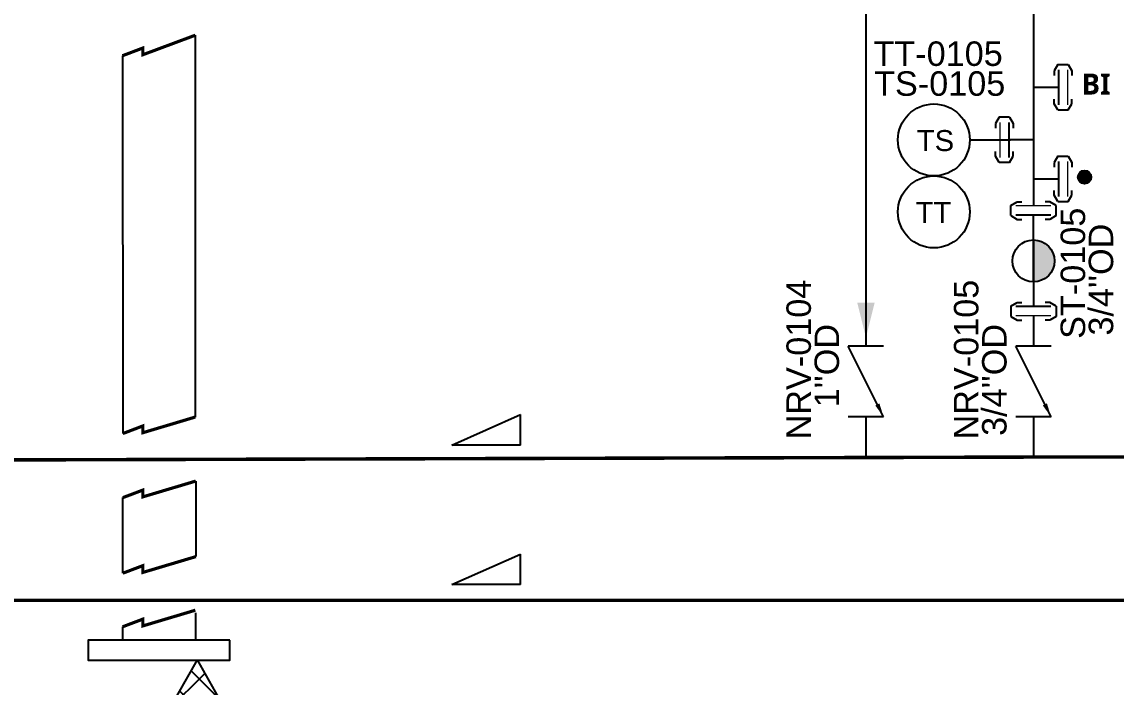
# Model space of a CAD drawing. Header units: millimetres. Extents: x -6754 to 5895, y -4820 to 1016.
# Drawn here: x -3383 to -3226.6, y -2008.7 to -1913.6 of the extents above; entities that cross this region are included whole.
import ezdxf
from ezdxf.enums import TextEntityAlignment as Align

# ---------------------------------------------------------------- set-up
doc = ezdxf.new("R2010")
doc.units = ezdxf.units.MM
doc.linetypes.add('ACAD_ISO04W100', pattern=[30.5, 24, -3, 0.5, -3])
doc.layers.get('0').update_dxf_attribs({"linetype": 'CONTINUOUS'})
for name, color, linetype in [('can_move', 7, 'CONTINUOUS'), ('E---INDID------', 7, 'CONTINUOUS'), ('E---INDID-TEXT-25-35', 2, 'CONTINUOUS'), ('P---PFLTD-TEXT-25-35', 2, 'CONTINUOUS'), ('P---PLINB-CON003', 7, 'CONTINUOUS'), ('P---PLINB-DRH002', 7, 'CONTINUOUS'), ('P---PLINB-DRH003', 7, 'CONTINUOUS'), ('P---PLINB-DRH021', 7, 'CONTINUOUS'), ('P---PLINB-EX011', 7, 'CONTINUOUS'), ('P---PVLSD-TEXT-18-25', 3, 'CONTINUOUS'), ('VALVE', 6, 'CONTINUOUS'), ('VESSEL', 7, 'CONTINUOUS')]:
    doc.layers.add(name, color=color, linetype=linetype)
doc.styles.add('ROMANS', font='romans.shx')
doc.styles.get("Standard").update_dxf_attribs({"font": 'arial.ttf'})
doc.dimstyles.get("Standard").update_dxf_attribs({"dimtxt": 2.5, "dimasz": 2.5, "dimexe": 1.25, "dimexo": 0.625, "dimtad": 1, "dimdec": 4, "dimdsep": 46, "dimlunit": 6, "dimtxsty": 'STANDARD', "dimcen": 2.5, "dimadec": 0, "dimazin": 0, "dimtfac": 1, "dimtdec": 4, "dimtmove": 0, "dimatfit": 3, "dimfxl": 1, "dimtolj": 1, "dimtzin": 0, "dimarcsym": 0})

# ---------------------------------------------------------------- blocks, each defined once
blk = doc.blocks.new('LD')
at = {"layer": 'VESSEL'}
h = blk.add_hatch(dxfattribs=at)
h.set_pattern_fill('ANSI37', color=256)
h.set_pattern_definition([(45, (-12459.1475, 120.827), (-2.245064, 2.245064), []), (135, (-12459.1475, 120.827), (-2.245064, -2.245064), [])])
h.paths.add_polyline_path([(1717.42, 404.93), (1711.52, 394.57), (1723.31, 394.57)])
blk.add_line((1711.52, 394.57), (1723.31, 394.57))
for q in [(1711.52, 394.57), (1723.31, 394.57)]:
    blk.add_line((1717.42, 404.93), q, dxfattribs=at)
blk = doc.blocks.new('phi_158624387111')
at = {"color": 0, "linetype": 'ByBlock'}
blk.add_blockref('LD', (-1717.08, -394.19), dxfattribs=at)
blk.add_attdef('DEVICE', (5.43, 9.18), '', height=3.5)
at = {"flags": 1}
blk.add_attdef('PHI_CONNECTIONPOINT', (0.33, 0.38), '', height=0.1, dxfattribs=at)
blk = doc.blocks.new('A$C66D9105F')
at = {"color": 5}
for p, q in [((0, 0), (0, 4.35)), ((9.77, 0), (0, 4.35)), ((0, 0), (9.77, 0))]:
    blk.add_line(p, q, dxfattribs=at)
blk = doc.blocks.new('rgyjryjyfrjfhjgfgj')
at = {"color": 0, "linetype": 'ByBlock'}
for p, q in [((716.48, 396.87), (717.39, 397.41)), ((717.39, 397.41), (718.05, 397.41)), ((722.07, 397.41), (721.4, 397.41)), ((722.97, 396.87), (722.07, 397.41)), ((722.97, 395.42), (722.97, 396.87)), ((716.48, 395.42), (717.39, 394.88)), ((717.39, 394.88), (718.05, 394.88)), ((722.07, 394.88), (721.4, 394.88)), ((722.97, 395.42), (722.07, 394.88))]:
    blk.add_line(p, q, dxfattribs=at)
at = {"color": 6, "linetype": 'ByBlock'}
blk.add_line((719.73, 391.95), (719.73, 395.48), dxfattribs=at)
at = {"color": 1, "linetype": 'ByBlock', "lineweight": 15}
blk.add_lwpolyline([(717.23, 396.8), (722.23, 396.8)], dxfattribs=at)
at = {"color": 6, "linetype": 'ByBlock'}
blk.add_lwpolyline([(717.23, 395.48), (722.23, 395.48)], dxfattribs=at)
blk = doc.blocks.new('phi_15825218758')
at = {"color": 0, "linetype": 'ByBlock'}
blk.add_line((-3.24, 3.47), (-3.24, 4.92), dxfattribs=at)
blk.add_blockref('rgyjryjyfrjfhjgfgj', (-719.73, -391.95), dxfattribs=at)
at = {"flags": 1}
for p, rotation in [((0, 4.85), 90), ((0, 0), 270)]:
    blk.add_attdef('PHI_CONNECTIONPOINT', p, '', height=0.1, rotation=rotation, dxfattribs=at)
blk = doc.blocks.new('phi_158252426326')
at = {"color": 0, "linetype": 'ByBlock'}
blk.add_line((-4.27, 0), (1.56, 0), dxfattribs=at)
blk.add_circle((-9.41, 0), 5.14, dxfattribs=at)
blk.add_text('TS', height=3, dxfattribs=at).set_placement((-11.86, -1.59))
blk.add_attdef('DEVICE', (-13.49, 5.97), '', height=3.5)
at = {"flags": 1}
for tag in ['PHI_CONNECTIONPOINT', 'PHI_INSERTPOINT']:
    blk.add_attdef(tag, (-16.11, -0.29), '', height=0.1, dxfattribs=at)
blk = doc.blocks.new('phi_158252436928')
at = {"color": 0, "linetype": 'ByBlock'}
blk.add_circle((-5.14, 0), 5.14, dxfattribs=at)
blk.add_text('TT', height=3, rotation=359.9879, dxfattribs=at).set_placement((-7.75, -1.58))
at = {"flags": 1}
for tag in ['PHI_CONNECTIONPOINT', 'PHI_INSERTPOINT']:
    blk.add_attdef(tag, (0, 0), '', height=0.1, rotation=359.9879, dxfattribs=at)
blk.add_attdef('DEVICE', (-12.28, -9.32), '', height=3.5)
blk = doc.blocks.new('ST1')
at = {"linetype": 'ByBlock'}
h = blk.add_hatch(color=0, dxfattribs=at)
h.dxf.hatch_style = 1
h.paths.add_polyline_path([(289.45, -286.11), (289.45, -291.11, 0.414214), (291.95, -288.61, 0.414214)])
at = {"color": 0, "linetype": 'ByBlock'}
blk.add_line((289.45, -291.11), (289.45, -286.11), dxfattribs=at)
blk.add_circle((289.45, -288.61), 2.5, dxfattribs=at)
blk = doc.blocks.new('phi_15831288483')
at = {"color": 0, "linetype": 'ByBlock', "xscale": 1.2, "yscale": 1.2, "zscale": 1.2}
blk.add_blockref('ST1', (-347.34, 343.33), dxfattribs=at)
at = {"extrusion": (7.4988e-33, 1.22465e-16, -1), "flags": 1}
for tag, p, rotation in [('PHI_CONNECTIONPOINT', (0, -0.19), 90), ('PHI_CONNECTIONPOINT', (0, -6), 270), ('PHI_INSERTPOINT', (0, -6), 180)]:
    blk.add_attdef(tag, p, '', height=0.1, rotation=rotation, dxfattribs=at)
for tag, p in [('CODE', (4.53, -2.75)), ('DN1', (6.61, -7.4))]:
    blk.add_attdef(tag, p, '', height=3.5)
blk = doc.blocks.new('A$C73A0612B')
at = {"layer": 'VALVE'}
for p, q in [((0, 12.63), (0, 0)), ((25.25, 12.63), (25.25, 0))]:
    blk.add_line(p, q, dxfattribs=at)
at = {"color": 6}
blk.add_leader([(25.25, 12.63), (0, 0)], dimstyle='STANDARD', override={"dimasz": 5}, dxfattribs=at)
blk = doc.blocks.new('phi_15826258899')
at = {"color": 0, "linetype": 'ByBlock', "xscale": 0.4, "yscale": 0.4, "zscale": 0.4}
blk.add_blockref('A$C73A0612B', (-5.05, -2.53), dxfattribs=at)
at = {"flags": 1}
blk.add_attdef('PHI_CONNECTIONPOINT', (-5.05, 0), '', height=0.1, rotation=180, dxfattribs=at)
for tag, p in [('PHI_INSERTPOINT', (0, 0)), ('PHI_CONNECTIONPOINT', (5.05, 0))]:
    blk.add_attdef(tag, p, '', height=0.1, dxfattribs=at)
for tag, p in [('TAG_PRJ', (-5.8, -5.6)), ('CODE', (-3.82, -8.78)), ('DNCALC', (-3.82, -12.17))]:
    blk.add_attdef(tag, p, '', height=2.5)

msp = doc.modelspace()

# ---------------------------------------------------------------- hatches: boundary and pattern name
h = msp.add_hatch(color=256)
h.dxf.hatch_style = 1
h.paths.add_polyline_path([(-3232.09, -1935.78, 1), (-3230.18, -1935.78, 1)])

# ---------------------------------------------------------------- linework, layer by layer
msp.add_lwpolyline([(-3353.27, -2001.96), (-3373.51, -2001.96), (-3373.51, -2004.8), (-3353.27, -2004.8)], close=True)
msp.add_circle((-3231.13, -1935.78), 0.952)
at = {"layer": 'can_move'}
for p, q in [((-3358.21, -1915.5), (-3358.21, -1970.07)), ((-3368.64, -1918.44), (-3368.56, -1972.43)), ((-3358.18, -1998.05), (-3358.18, -2001.96)), ((-3368.61, -2000.05), (-3368.61, -2001.96))]:
    msp.add_line(p, q, dxfattribs=at)
at = {"layer": 'can_move', "const_width": 0.451}
for points in [[(-3368.64, -1918.44), (-3365.7, -1917.33), (-3365.7, -1918.29), (-3358.21, -1915.5)], [(-3368.56, -1972.43), (-3365.7, -1971.34), (-3365.7, -1972.31), (-3358.21, -1970.07)], [(-3368.57, -1981.59), (-3365.71, -1980.51), (-3365.71, -1981.48), (-3358.14, -1979.22)], [(-3368.57, -1992.39), (-3365.71, -1991.31), (-3365.71, -1992.28), (-3358.14, -1990.02)], [(-3368.61, -2000.05), (-3365.7, -1998.95), (-3365.7, -1999.92), (-3358.21, -1997.68)]]:
    msp.add_lwpolyline(points, dxfattribs=at)
at = {"layer": 'can_move'}
for points in [[(-3358.14, -1979.22), (-3358.14, -1990.02)], [(-3368.57, -1992.39), (-3368.57, -1981.59)]]:
    msp.add_lwpolyline(points, dxfattribs=at)
at = {"layer": 'P---PLINB-CON003', "color": 230, "linetype": 'ACAD_ISO04W100', "const_width": 0.5}
for points in [[(-3428.76, -1976.32), (-3238.43, -1975.79)], [(-3238.43, -1975.79), (-3164.96, -1975.79)]]:
    msp.add_lwpolyline(points, dxfattribs=at)
at = {"layer": 'P---PLINB-DRH002', "color": 7, "linetype": 'Continuous', "ltscale": 0.1}
for points in [[(-3238.43, -1944.95), (-3238.43, -1950.76)], [(-3238.43, -1955.62), (-3238.43, -1959.96)], [(-3238.43, -1970.06), (-3238.43, -1975.79)]]:
    msp.add_lwpolyline(points, dxfattribs=at)
at = {"layer": 'P---PLINB-DRH003', "color": 240, "linetype": 'ACAD_ISO04W100', "const_width": 0.5}
msp.add_lwpolyline([(-3433.1, -1996.26), (-3101.21, -1996.26)], dxfattribs=at)
at = {"layer": 'P---PLINB-DRH021', "color": 7, "linetype": 'Continuous', "ltscale": 0.1}
for points in [[(-3238.43, -1902.8), (-3238.41, -1922.95)], [(-3238.41, -1922.95), (-3238.41, -1930.47)], [(-3238.41, -1930.47), (-3238.41, -1936.04)], [(-3238.41, -1936.04), (-3238.43, -1939.91)]]:
    msp.add_lwpolyline(points, dxfattribs=at)
at = {"layer": 'P---PLINB-EX011', "color": 232, "linetype": 'Continuous', "ltscale": 0.1}
for points in [[(-3262.37, -1476.07), (-3262.37, -1959.96)], [(-3262.37, -1970.06), (-3262.37, -1975.79)]]:
    msp.add_lwpolyline(points, dxfattribs=at)
at = {"layer": 'P---PLINB-EX011', "color": 232, "linetype": 'ByBlock'}
msp.add_solid([(-3262.37, -1958.71), (-3263.62, -1953.71), (-3261.12, -1953.71)], dxfattribs=at)

# ---------------------------------------------------------------- block references
at = {"xscale": -1}
for p in [(-3311.76, -1974.07), (-3311.76, -1994.01)]:
    msp.add_blockref('A$C66D9105F', p, dxfattribs=at)
at = {"layer": 'E---INDID------'}
ref = msp.add_blockref('phi_158252436928', (-3247.53, -1940.76), dxfattribs=at)
ref.add_attrib('DEVICE', 'TT-0105', (-3261.3, -1919.89), dxfattribs={"layer": 'E---INDID-TEXT-25-35', "color": 7, "height": 3.5})
msp.add_blockref('phi_158624387111', (-3358.3, -2015.53), dxfattribs=at)
at = {"layer": 'P---PLINB-DRH002'}
ref = msp.add_blockref('phi_15831288483', (-3238.43, -1944.76), dxfattribs=at)
ref.add_attrib('DN1', "3/4''OD", (-3227.04, -1958.43), dxfattribs={"layer": 'P---PFLTD-TEXT-25-35', "color": 7, "height": 3.5, "rotation": 90})
ref.add_attrib('CODE', 'ST-0105', (-3231.05, -1958.9), dxfattribs={"layer": 'P---PFLTD-TEXT-25-35', "color": 7, "height": 3.5, "rotation": 90})
ref = msp.add_blockref('phi_15826258899', (-3238.43, -1965.01), dxfattribs=dict(at, rotation=269.9999999999999))
ref.add_attrib('CODE', 'NRV-0105', dxfattribs={"layer": 'P---PVLSD-TEXT-18-25', "color": 7, "height": 3.5, "rotation": 90}).set_placement((-3249.8, -1950.45), align=Align.TOP_RIGHT)
ref.add_attrib('DNCALC', "3/4''OD", dxfattribs={"layer": 'P---PVLSD-TEXT-18-25', "color": 7, "height": 3.5, "rotation": 90}).set_placement((-3245.78, -1956.77), align=Align.TOP_RIGHT)
at = {"layer": 'P---PLINB-DRH002', "rotation": 180}
msp.add_blockref('phi_15825218758', (-3238.43, -1950.76), dxfattribs=at)
at = {"layer": 'P---PLINB-DRH021', "rotation": 270}
for p in [(-3238.41, -1922.95), (-3238.41, -1936.04)]:
    msp.add_blockref('phi_15825218758', p, dxfattribs=at)
at = {"layer": 'P---PLINB-DRH021'}
ref = msp.add_blockref('phi_158252426326', (-3243.26, -1930.47), dxfattribs=at)
ref.add_attrib('DEVICE', 'TS-0105', (-3261.21, -1924.16), dxfattribs={"layer": 'E---INDID-TEXT-25-35', "color": 7, "height": 3.5})
at = {"layer": 'P---PLINB-DRH021', "xscale": -1, "rotation": 90}
msp.add_blockref('phi_15825218758', (-3238.41, -1930.47), dxfattribs=at)
at = {"layer": 'P---PLINB-DRH021', "xscale": -1}
msp.add_blockref('phi_15825218758', (-3238.43, -1944.76), dxfattribs=at)
at = {"layer": 'P---PLINB-EX011'}
ref = msp.add_blockref('phi_15826258899', (-3262.37, -1965.01), dxfattribs=dict(at, rotation=269.9999999999999))
ref.add_attrib('CODE', 'NRV-0104', dxfattribs={"layer": 'P---PVLSD-TEXT-18-25', "color": 7, "height": 3.5, "rotation": 90}).set_placement((-3273.74, -1950.44), align=Align.TOP_RIGHT)
ref.add_attrib('DNCALC', "1''OD", dxfattribs={"layer": 'P---PVLSD-TEXT-18-25', "color": 7, "height": 3.5, "rotation": 90}).set_placement((-3269.72, -1956.77), align=Align.TOP_RIGHT)

# ---------------------------------------------------------------- texts
at = {"insert": (-3231.55, -1920.98), "char_height": 3, "attachment_point": 1, "style": 'ROMANS'}
msp.add_mtext_dynamic_manual_height_columns('{\\fSegoe UI Semibold|b0|i0|c0|p34;BI}', width=64.4856, gutter_width=0.5, heights=[-3], dxfattribs=at)

doc.saveas('drawing.dxf')
